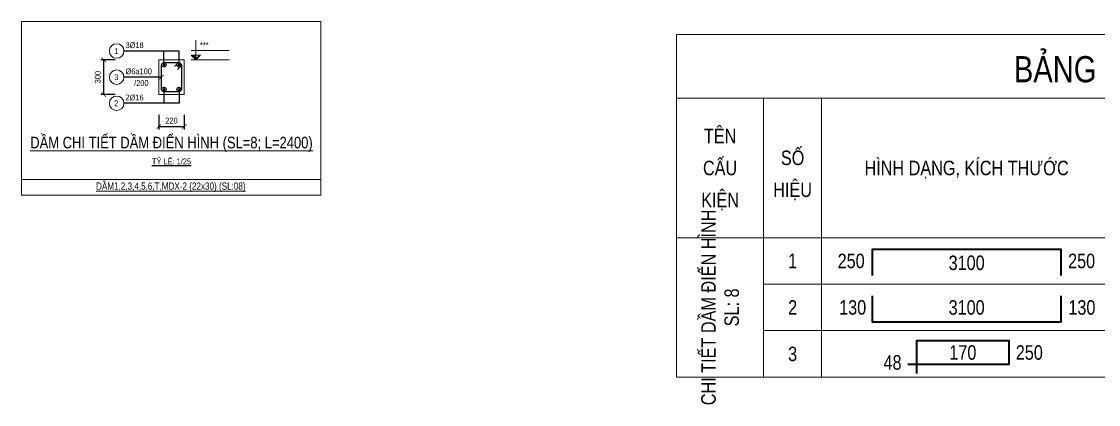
# Model space of a CAD drawing. Extents: x -165145 to 691808, y -202842 to 311040.
# Drawn here: x 310508 to 319790, y -89087 to -85792 of the extents above; entities that cross this region are included whole.
import ezdxf
from ezdxf.enums import TextEntityAlignment as Align

# ---------------------------------------------------------------- set-up
doc = ezdxf.new("R2010")
doc.units = 0
doc.header["$LTSCALE"] = 10
doc.header["$MEASUREMENT"] = 0
doc.layers.get('0').update_dxf_attribs({"linetype": 'CONTINUOUS'})
doc.layers.get('Defpoints').update_dxf_attribs({"color": 5, "linetype": 'CONTINUOUS'})
for name, color, linetype, lineweight in [('DCE_BaoBeTong', 4, 'CONTINUOUS', 18), ('DCE_Block', 8, 'CONTINUOUS', 9), ('DCE_Dim', 254, 'CONTINUOUS', 9), ('Dce_text', 7, 'CONTINUOUS', 13), ('DCE_ThepChu', 1, 'CONTINUOUS', 35), ('DCE_ThepChu.TTT', 5, 'CONTINUOUS', 35), ('DCE_ThepDai', 220, 'CONTINUOUS', 25), ('GE_KC_NETMANH', 8, 'CONTINUOUS', 20), ('GE_KC_NETTHAY', 2, 'CONTINUOUS', 20), ('GE_KC_TEXT', 4, 'CONTINUOUS', 20)]:
    doc.layers.add(name, color=color, linetype=linetype, lineweight=lineweight)
doc.styles.add('Dce_Text', font='arial.ttf', dxfattribs={"width": 0.8})
doc.styles.add('GE_KC-Arial', font='arial.ttf', dxfattribs={"width": 0.75})
doc.dimstyles.new('Dce_207MV', dxfattribs={"dimscale": 25, "dimtxt": 2.5, "dimasz": 1.5, "dimexe": 1, "dimexo": 2, "dimgap": 1, "dimtad": 1, "dimdec": 0, "dimrnd": 5, "dimtxsty": 'Dce_Text', "dimblk": 'ARCHTICK', "dimcen": 2.5, "dimclrd": 8, "dimclre": 8, "dimclrt": 3, "dimadec": 0, "dimazin": 0, "dimtfac": 1, "dimtdec": 0, "dimtix": 1, "dimtmove": 2, "dimatfit": 3, "dimldrblk": 'DOTBLANK', "dimfxl": 1, "dimarcsym": 0})
doc.dimstyles.new('Dce_208MV', dxfattribs={"dimscale": 25, "dimtxt": 2.5, "dimasz": 1.5, "dimexe": 1, "dimexo": 2, "dimgap": 1, "dimtad": 1, "dimdec": 0, "dimrnd": 5, "dimtxsty": 'Dce_Text', "dimblk": 'ARCHTICK', "dimcen": 2.5, "dimclrd": 8, "dimclre": 8, "dimclrt": 3, "dimadec": 0, "dimazin": 0, "dimtfac": 1, "dimtdec": 0, "dimtix": 1, "dimtmove": 2, "dimatfit": 3, "dimldrblk": 'ARCHTICK', "dimfxl": 1, "dimarcsym": 0})
doc.dimstyles.new('Dce_25MV', dxfattribs={"dimscale": 25, "dimtxt": 2, "dimasz": 1.5, "dimexe": 1, "dimexo": 2, "dimgap": 1, "dimtad": 1, "dimdec": 0, "dimrnd": 5, "dimtxsty": 'Dce_Text', "dimblk": 'ARCHTICK', "dimcen": 2.5, "dimclrd": 8, "dimclre": 8, "dimclrt": 3, "dimadec": 0, "dimazin": 0, "dimtfac": 1, "dimtdec": 0, "dimtix": 1, "dimtmove": 2, "dimatfit": 3, "dimldrblk": 'OBLIQUE', "dimfxl": 4, "dimfxlon": 1, "dimarcsym": 0})

# ---------------------------------------------------------------- blocks, each defined once
blk = doc.blocks.new('Dce_KhtMcThepChu')
blk.add_circle((-2.5, 0), 2.5)
at = {"color": 11, "style": 'Dce_Text', "width": 0.8}
blk.add_attdef('SH', text='', height=2, dxfattribs=at).set_placement((-2.64, -1), align=Align.CENTER)
at = {"color": 3, "style": 'Dce_Text', "width": 0.8}
blk.add_attdef('DKVAKC', (0.54, 1), '', height=2, dxfattribs=at)
blk = doc.blocks.new('_ArchTick')
at = {"color": 0, "linetype": 'ByBlock', "const_width": 0.15}
blk.add_lwpolyline([(-0.5, -0.5), (0.5, 0.5)], dxfattribs=at)
blk = doc.blocks.new('Dce_CaoTrinh')
blk.add_hatch(color=256).paths.add_polyline_path([(-11.56, 1.6), (-13.17, 1.6), (-11.56, 0)])
at = {"ltscale": 50}
h = blk.add_hatch(dxfattribs=at)
h.set_pattern_fill('ANSI31', color=8, scale=1.406251, style=0)
h.set_pattern_definition([(45, (-11.5613, 0), (-3.157, 3.157), [])])
h.paths.add_polyline_path([(-11.56, 1.6), (-11.56, 0), (-9.95, 1.6)])
at = {"color": 8, "ltscale": 50}
for p, q in [((0, 0), (-13.2, 0)), ((-13.15, 3.14), (-0.09, 3.14))]:
    blk.add_line(p, q, dxfattribs=at)
for points in [[(-11.56, 6.69), (-11.56, 0)], [(-11.56, 0), (-13.17, 1.6), (-11.56, 1.6)], [(-11.56, 0), (-9.95, 1.6), (-11.56, 1.6)]]:
    blk.add_lwpolyline(points, dxfattribs=at)
at = {"color": 3, "style": 'Dce_Text', "width": 0.8}
blk.add_attdef('CT', (-10.15, 4.07), '', height=2, dxfattribs=at)
blk = doc.blocks.new('*D1425')
at = {"layer": 'DCE_Dim', "color": 8, "lineweight": -2, "transparency": 16777216}
for p, q in [((311315.7, -86120), (311190.7, -86120)), ((311215.7, -86120), (311215.7, -86420)), ((311315.7, -86420), (311190.7, -86420))]:
    blk.add_line(p, q, dxfattribs=at)
at = {"layer": 'Defpoints', "color": 0, "transparency": 16777216}
for p in [(311390.7, -86120), (311215.7, -86420), (311390.7, -86420)]:
    blk.add_point(p, dxfattribs=at)
at = {"layer": 'DCE_Dim', "color": 8, "lineweight": -2, "transparency": 16777216, "xscale": 37.5, "yscale": 37.5, "zscale": 37.5}
for p, rotation in [((311215.7, -86120), 90), ((311215.7, -86420), 270)]:
    blk.add_blockref('_ArchTick', p, dxfattribs=dict(at, rotation=rotation))
at = {"layer": 'DCE_Dim', "color": 3, "transparency": 16777216, "insert": (311165.2, -86270), "char_height": 50, "attachment_point": 5, "rotation": 90, "style": 'Dce_Text'}
blk.add_mtext('300', dxfattribs=at)
blk = doc.blocks.new('_Oblique')
at = {"color": 0, "linetype": 'ByBlock', "lineweight": -2}
blk.add_line((-0.5, -0.5), (0.5, 0.5), dxfattribs=at)
blk = doc.blocks.new('*D1426')
at = {"layer": 'DCE_Dim', "color": 8, "lineweight": -2, "transparency": 16777216}
for p, q in [((311690.7, -86595), (311690.7, -86720)), ((311910.7, -86595), (311910.7, -86720)), ((311690.7, -86695), (311910.7, -86695))]:
    blk.add_line(p, q, dxfattribs=at)
at = {"layer": 'Defpoints', "color": 0, "transparency": 16777216}
for p in [(311690.7, -86520), (311910.7, -86520), (311910.7, -86695)]:
    blk.add_point(p, dxfattribs=at)
at = {"layer": 'DCE_Dim', "color": 8, "lineweight": -2, "transparency": 16777216, "xscale": 37.5, "yscale": 37.5, "zscale": 37.5, "rotation": 180}
blk.add_blockref('_ArchTick', (311690.7, -86695), dxfattribs=at)
at = {"layer": 'DCE_Dim', "color": 8, "lineweight": -2, "transparency": 16777216, "xscale": 37.5, "yscale": 37.5, "zscale": 37.5}
blk.add_blockref('_ArchTick', (311910.7, -86695), dxfattribs=at)
at = {"layer": 'DCE_Dim', "color": 3, "transparency": 16777216, "insert": (311800.7, -86644.5), "char_height": 50, "attachment_point": 5, "style": 'Dce_Text'}
blk.add_mtext('220', dxfattribs=at)
blk = doc.blocks.new('_DotBlank')
at = {"color": 0, "linetype": 'ByBlock', "lineweight": -2}
blk.add_line((-0.5, 0), (-1, 0), dxfattribs=at)
blk.add_circle((0, 0), 0.5, dxfattribs=at)
blk = doc.blocks.new('Dce_McThepChu')
at = {"color": 0}
for p, q in [((-0.5, 0), (0.5, 0)), ((-0.35, 0.35), (0.35, -0.35)), ((0.35, 0.35), (-0.35, -0.35)), ((0, 0.5), (0, -0.5))]:
    blk.add_line(p, q, dxfattribs=at)
at = {"color": 0, "const_width": 0.0833}
blk.add_lwpolyline([(-0.5, 0, 1), (0.5, 0, 1), (-0.5, 0, 1)], format="xyb", dxfattribs=at)
blk = doc.blocks.new('Dce_KhTenDam')
at = {"color": 255, "linetype": 'ByBlock', "lineweight": -2, "style": 'Dce_Text', "width": 0.8}
blk.add_attdef('TENDAM', text='', height=2, dxfattribs=at).set_placement((0, 0.74), align=Align.CENTER)
at = {"color": 11, "lineweight": 25, "style": 'Dce_Text', "width": 0.8}
blk.add_attdef('TL', text='', height=1, dxfattribs=at).set_placement((0, -2), align=Align.CENTER)
blk = doc.blocks.new('Dce_KyHieuChuGiuaLoai2')
at = {"style": 'Dce_Text', "width": 0.8}
blk.add_attdef('DKVAKC', text='', height=2, dxfattribs=at).set_placement((0, 0), align=Align.MIDDLE_CENTER)
blk = doc.blocks.new('TKTitle')
at = {"layer": 'DCE_BaoBeTong'}
for p, q in [((15, -11), (15, -35)), ((25, -11), (25, -35)), ((75, -11), (75, -35)), ((90, -11), (90, -35)), ((110, -11), (110, -35)), ((122.5, -11), (122.5, -35)), ((147.5, -11), (147.5, -35)), ((167.5, -11), (167.5, -35)), ((122.5, -23), (147.5, -23)), ((135, -23), (135, -35))]:
    blk.add_line(p, q, dxfattribs=at)
for points in [[(0, 0), (0, -11), (0, -35), (15, -35), (25, -35), (75, -35), (90, -35), (122.5, -35), (135, -35), (147.5, -35), (167.5, -35), (192.5, -35), (192.5, -11), (192.5, 0), (0, 0)], [(0, -11), (15, -11), (25, -11), (75, -11), (90, -11), (122.5, -11), (147.5, -11), (167.5, -11), (192.5, -11)]]:
    blk.add_lwpolyline(points, dxfattribs=at)
at = {"style": 'Dce_Text', "width": 0.8}
for s, height, p in [('BẢNG THỐNG KÊ CỐT THÉP', 4.5, (92.5, -6)), ('TÊN', 2.5, (7.5, -17.5)), ('ĐƯỜNG', 2.5, (82.5, -17.5)), ('CHIỀU DÀI', 2.5, (100, -17.5)), ('SỐ', 2.5, (116.25, -17.5)), ('SỐ LƯỢNG', 2.5, (135, -17)), ('TỔNG', 2.5, (157.5, -17.5)), ('TỔNG', 2.5, (180, -17.5)), ('SỐ', 2.5, (20, -21.25)), ('CẤU', 2.5, (7.5, -23)), ('HÌNH DẠNG, KÍCH THƯỚC', 2.5, (50, -23)), ('KÍNH', 2.5, (82.5, -23)), ('THANH', 2.5, (100, -23)), ('CẤU', 2.5, (116.25, -23)), ('CHIỀU DÀI', 2.5, (157.5, -23)), ('KHỐI LƯỢNG', 2.5, (180, -23)), ('HIỆU', 2.5, (20, -26.75)), ('KIỆN', 2.5, (7.5, -28.5)), ('(mm)', 2.5, (82.5, -28.5)), ('(mm)', 2.5, (100, -28.5)), ('KIỆN', 2.5, (116.25, -28.5)), ('1 CK', 2.5, (128.75, -29)), ('T. BỘ', 2.5, (141.25, -29)), ('(m)', 2.5, (157.5, -28.5)), ('(kg)', 2.5, (180, -28.5))]:
    blk.add_text(s, height=height, dxfattribs=at).set_placement(p, align=Align.MIDDLE_CENTER)
blk = doc.blocks.new('TK4')
at = {"layer": 'DCE_BaoBeTong'}
for p, q in [((0, -8), (0, 0)), ((25, -8), (25, 0)), ((75, -8), (75, 0)), ((90, -8), (90, 0)), ((110, -8), (110, 0)), ((122.5, -8), (122.5, 0)), ((135, -8), (135, 0)), ((147.5, -8), (147.5, 0)), ((167.5, -8), (167.5, 0))]:
    blk.add_line(p, q, dxfattribs=at)
for points in [[(15, -8), (25, -8), (75, -8), (90, -8), (122.5, -8), (135, -8), (147.5, -8), (167.5, -8), (192.5, -8), (192.5, 0)], [(15, 0), (15, -8)]]:
    blk.add_lwpolyline(points, dxfattribs=at)
at = {"layer": 'DCE_ThepChu'}
blk.add_lwpolyline([(33.78, -6.5), (33.78, -2), (66.22, -2), (66.22, -6.5)], dxfattribs=at)
at = {"layer": 'Dce_text', "color": 2, "style": 'Dce_Text', "width": 0.8, "flags": 4}
for tag, p in [('SH', (20, -4)), ('L2', (50, -4.32)), ('DK', (82.5, -4)), ('sumL', (100, -4)), ('SKC', (116.25, -4)), ('SL', (128.75, -4))]:
    blk.add_attdef(tag, text='', height=2.5, dxfattribs=at).set_placement(p, align=Align.MIDDLE_CENTER)
for tag, p in [('L1', (32.43, -4)), ('Lall', (162.5, -4)), ('KL', (185.5, -4))]:
    blk.add_attdef(tag, text='', height=2.5, dxfattribs=at).set_placement(p, align=Align.MIDDLE_RIGHT)
blk.add_attdef('L3', text='', height=2.5, dxfattribs=at).set_placement((67.48, -4), align=Align.MIDDLE_LEFT)
at = {"layer": 'Dce_text', "color": 2, "style": 'Dce_Text', "width": 0.8}
blk.add_attdef('TSL', text='', height=2.5, dxfattribs=at).set_placement((141.25, -4), align=Align.MIDDLE_CENTER)
blk = doc.blocks.new('TK7')
at = {"layer": 'DCE_BaoBeTong'}
for p, q in [((0, -8), (0, 0)), ((25, -8), (25, 0)), ((75, -8), (75, 0)), ((90, -8), (90, 0)), ((110, -8), (110, 0)), ((122.5, -8), (122.5, 0)), ((135, -8), (135, 0)), ((147.5, -8), (147.5, 0)), ((167.5, -8), (167.5, 0))]:
    blk.add_line(p, q, dxfattribs=at)
for points in [[(15, -8), (25, -8), (75, -8), (90, -8), (122.5, -8), (135, -8), (147.5, -8), (167.5, -8), (192.5, -8), (192.5, 0)], [(15, 0), (15, -8)]]:
    blk.add_lwpolyline(points, dxfattribs=at)
at = {"layer": 'DCE_ThepChu'}
blk.add_lwpolyline([(33.72, -2), (33.72, -6.5), (66.28, -6.5), (66.28, -2)], dxfattribs=at)
at = {"layer": 'Dce_text', "color": 2, "style": 'Dce_Text', "width": 0.8, "flags": 4}
for tag, p in [('SH', (20, -4)), ('L2', (50, -4)), ('DK', (82.5, -4)), ('sumL', (100, -4)), ('SKC', (116.25, -4)), ('SL', (128.75, -4))]:
    blk.add_attdef(tag, text='', height=2.5, dxfattribs=at).set_placement(p, align=Align.MIDDLE_CENTER)
for tag, p in [('L1', (32.68, -4)), ('Lall', (162.5, -4)), ('KL', (185.5, -4))]:
    blk.add_attdef(tag, text='', height=2.5, dxfattribs=at).set_placement(p, align=Align.MIDDLE_RIGHT)
blk.add_attdef('L3', text='', height=2.5, dxfattribs=at).set_placement((67.53, -4), align=Align.MIDDLE_LEFT)
at = {"layer": 'Dce_text', "color": 2, "style": 'Dce_Text', "width": 0.8}
blk.add_attdef('TSL', text='', height=2.5, dxfattribs=at).set_placement((141.25, -4), align=Align.MIDDLE_CENTER)
blk = doc.blocks.new('TK9')
at = {"layer": 'DCE_BaoBeTong'}
for p, q in [((0, -8), (0, 0)), ((25, -8), (25, 0)), ((75, -8), (75, 0)), ((90, -8), (90, 0)), ((110, -8), (110, 0)), ((122.5, -8), (122.5, 0)), ((135, -8), (135, 0)), ((147.5, -8), (147.5, 0)), ((167.5, -8), (167.5, 0))]:
    blk.add_line(p, q, dxfattribs=at)
for points in [[(15, -8), (25, -8), (75, -8), (90, -8), (122.5, -8), (135, -8), (147.5, -8), (167.5, -8), (192.5, -8), (192.5, 0)], [(15, 0), (15, -8)]]:
    blk.add_lwpolyline(points, dxfattribs=at)
at = {"layer": 'DCE_ThepChu'}
blk.add_lwpolyline([(41.42, -7.37), (41.42, -1.7), (57.26, -1.7), (57.26, -5.81), (39.86, -5.81)], dxfattribs=at)
at = {"layer": 'Dce_text', "color": 2, "style": 'Dce_Text', "width": 0.8, "flags": 4}
for tag, p in [('SH', (20, -4)), ('DK', (82.5, -4)), ('sumL', (100, -4)), ('SKC', (116.25, -4)), ('SL', (128.75, -4))]:
    blk.add_attdef(tag, text='', height=2.5, dxfattribs=at).set_placement(p, align=Align.MIDDLE_CENTER)
at = {"layer": 'Dce_text', "color": 2, "style": 'Dce_Text', "width": 0.8}
for tag, p in [('L1', (49.34, -3.76)), ('TSL', (141.25, -4))]:
    blk.add_attdef(tag, text='', height=2.5, dxfattribs=at).set_placement(p, align=Align.MIDDLE_CENTER)
blk.add_attdef('L2', text='', height=2.5, dxfattribs=at).set_placement((58.47, -3.76), align=Align.MIDDLE_LEFT)
at = {"layer": 'Dce_text', "color": 2, "style": 'Dce_Text', "width": 0.8, "flags": 4}
for tag, p in [('Lall', (162.5, -4)), ('KL', (185.5, -4))]:
    blk.add_attdef(tag, text='', height=2.5, dxfattribs=at).set_placement(p, align=Align.MIDDLE_RIGHT)
at = {"layer": 'Dce_text', "color": 2, "style": 'Dce_Text', "width": 0.8}
blk.add_attdef('M', text='', height=2.5, dxfattribs=at).set_placement((38.78, -5.47), align=Align.MIDDLE_RIGHT)
blk = doc.blocks.new('TenCauKien')
at = {"layer": 'Dce_text', "style": 'Dce_Text', "width": 0.8}
for tag, p in [('TENCAUKIEN', (-2, 0)), ('SOCAUKIEN', (2, 0))]:
    blk.add_attdef(tag, text='', height=2.5, rotation=90, dxfattribs=at).set_placement(p, align=Align.MIDDLE_CENTER)

msp = doc.modelspace()

# ---------------------------------------------------------------- linework, layer by layer
at = {"layer": 'DCE_BaoBeTong'}
msp.add_lwpolyline([(311690.7366, -86120.01841), (311910.7366, -86120.01841), (311910.7366, -86420.01841), (311690.7366, -86420.01841)], close=True, dxfattribs=at)
msp.add_lwpolyline([(316153.85215, -88851.6175), (316903.85215, -88851.6175)], dxfattribs=at)
at = {"layer": 'DCE_ThepDai'}
msp.add_lwpolyline([(311826.79548, -86178.95953), (311860.7366, -86145.01841), (311865.7366, -86145.01841, -0.3926990817), (311885.7366, -86165.01841), (311885.7366, -86375.01841, -0.3926990817), (311865.7366, -86395.01841), (311735.7366, -86395.01841, -0.3926990817), (311715.7366, -86375.01841), (311715.7366, -86165.01841, -0.3926990817), (311735.7366, -86145.01841), (311865.7366, -86145.01841, -0.3926990817), (311885.7366, -86165.01841), (311885.7366, -86170.01841), (311851.79548, -86203.95953)], format="xyb", dxfattribs=at)
at = {"layer": 'GE_KC_NETMANH'}
for points in [[(310508.41528, -85791.60501), (313087.25657, -85791.60501), (313087.25657, -87150.99714), (310508.41528, -87150.99714)], [(310508.41528, -87150.99714), (313087.25657, -87150.99714), (313087.25657, -87284.83417), (310508.41528, -87284.83417)]]:
    msp.add_lwpolyline(points, close=True, dxfattribs=at)

# ---------------------------------------------------------------- block references
at = {"xscale": 25, "yscale": 25, "zscale": 25}
msp.add_blockref('Dce_KyHieuChuGiuaLoai2', (311540.7366, -86320.01841), dxfattribs=at).add_auto_attribs({'DKVAKC': '/200'})
at = {"layer": 'DCE_Block'}
for name, p, xscale, yscale, zscale, values in [('Dce_KhtMcThepChu', (311390.7366, -86045.01841), 25, 25, 25, {'DKVAKC': '3%%c18', 'SH': '1'}), ('Dce_CaoTrinh', (312299.768, -86120.01841), 25, 25, 25, {'CT': '***  '}), ('Dce_KhtMcThepChu', (311390.7366, -86270.01841), 25, 25, 25, {'DKVAKC': '%%c6a100', 'SH': '3'}), ('Dce_KhtMcThepChu', (311390.7366, -86495.01841), 25, 25, 25, {'DKVAKC': '2%%c16', 'SH': '2'}), ('Dce_KhTenDam', (311800.7366, -86920.01841), 50, 50, 50, {'TENDAM': '%%uDẦM CHI TIẾT DẦM ĐIỂN HÌNH (SL=8; L=2400)', 'TL': '%%UTỶ LỆ: 1/25'})]:
    msp.add_blockref(name, p, dxfattribs=dict(at, xscale=xscale, yscale=yscale, zscale=zscale)).add_auto_attribs(values)
at = {"layer": 'DCE_ThepChu', "xscale": 16, "yscale": 16, "zscale": 16}
for p in [(311865.7366, -86165.01841), (311865.7366, -86375.01841)]:
    msp.add_blockref('Dce_McThepChu', p, dxfattribs=at)
at = {"layer": 'DCE_ThepChu.TTT', "xscale": 16, "yscale": 16, "zscale": 16}
for p in [(311735.7366, -86165.01841), (311735.7366, -86375.01841)]:
    msp.add_blockref('Dce_McThepChu', p, dxfattribs=at)
at = {"layer": 'GE_KC_NETTHAY', "xscale": 50, "yscale": 50, "zscale": 50}
msp.add_blockref('TKTitle', (316153.85215, -85901.6175), dxfattribs=at)
msp.add_blockref('TenCauKien', (316528.85215, -88251.6175), dxfattribs=at).add_auto_attribs({'SOCAUKIEN': 'SL: 8', 'TENCAUKIEN': 'CHI TIẾT DẦM ĐIỂN HÌNH'})
at = {"layer": 'GE_KC_NETTHAY'}
ref = msp.add_blockref('TK4', (316153.85215, -87651.6175), dxfattribs=dict(at, xscale=50, yscale=50, zscale=50))
ref.add_attrib('SH', '1', dxfattribs={"layer": 'Dce_text', "color": 2, "height": 125, "style": 'Dce_Text', "width": 0.8}).set_placement((317153.85215, -87851.6175), align=Align.MIDDLE_CENTER)
ref.add_attrib('L2', '3100', dxfattribs={"layer": 'Dce_text', "color": 2, "height": 125, "style": 'Dce_Text', "width": 0.8}).set_placement((318653.85215, -87867.57929), align=Align.MIDDLE_CENTER)
ref.add_attrib('L1', '250', dxfattribs={"layer": 'Dce_text', "color": 2, "height": 125, "style": 'Dce_Text', "width": 0.8}).set_placement((317775.11745, -87851.6175), align=Align.MIDDLE_RIGHT)
ref.add_attrib('L3', '250', dxfattribs={"layer": 'Dce_text', "color": 2, "height": 125, "style": 'Dce_Text', "width": 0.8}).set_placement((319528.09112, -87851.6175), align=Align.MIDDLE_LEFT)
ref.add_attrib('DK', '16', dxfattribs={"layer": 'Dce_text', "color": 2, "height": 125, "style": 'Dce_Text', "width": 0.8}).set_placement((320278.85215, -87851.6175), align=Align.MIDDLE_CENTER)
ref.add_attrib('sumL', '3600', dxfattribs={"layer": 'Dce_text', "color": 2, "height": 125, "style": 'Dce_Text', "width": 0.8}).set_placement((321153.85215, -87851.6175), align=Align.MIDDLE_CENTER)
ref.add_attrib('SL', '2', dxfattribs={"layer": 'Dce_text', "color": 2, "height": 125, "style": 'Dce_Text', "width": 0.8}).set_placement((322591.35215, -87851.6175), align=Align.MIDDLE_CENTER)
ref.add_attrib('SKC', '8', dxfattribs={"layer": 'Dce_text', "color": 2, "height": 125, "style": 'Dce_Text', "width": 0.8}).set_placement((321966.35215, -87851.6175), align=Align.MIDDLE_CENTER)
ref.add_attrib('Lall', '57.6', dxfattribs={"layer": 'Dce_text', "color": 2, "height": 125, "style": 'Dce_Text', "width": 0.8}).set_placement((324278.85215, -87851.6175), align=Align.MIDDLE_RIGHT)
ref.add_attrib('KL', '90.91', dxfattribs={"layer": 'Dce_text', "color": 2, "height": 125, "style": 'Dce_Text', "width": 0.8}).set_placement((325428.85215, -87851.6175), align=Align.MIDDLE_RIGHT)
ref.add_attrib('TSL', '16', dxfattribs={"layer": 'Dce_text', "color": 2, "height": 125, "style": 'Dce_Text', "width": 0.8}).set_placement((323216.35215, -87851.6175), align=Align.MIDDLE_CENTER)
ref = msp.add_blockref('TK7', (316153.85215, -88051.6175), dxfattribs=dict(at, xscale=50, yscale=50, zscale=50))
ref.add_attrib('SH', '2', dxfattribs={"layer": 'Dce_text', "color": 2, "height": 125, "style": 'Dce_Text', "width": 0.8}).set_placement((317153.85215, -88251.6175), align=Align.MIDDLE_CENTER)
ref.add_attrib('L2', '3100', dxfattribs={"layer": 'Dce_text', "color": 2, "height": 125, "style": 'Dce_Text', "width": 0.8}).set_placement((318653.85215, -88251.6175), align=Align.MIDDLE_CENTER)
ref.add_attrib('L1', '130', dxfattribs={"layer": 'Dce_text', "color": 2, "height": 125, "style": 'Dce_Text', "width": 0.8}).set_placement((317788.06456, -88251.6175), align=Align.MIDDLE_RIGHT)
ref.add_attrib('L3', '130', dxfattribs={"layer": 'Dce_text', "color": 2, "height": 125, "style": 'Dce_Text', "width": 0.8}).set_placement((319530.52266, -88251.6175), align=Align.MIDDLE_LEFT)
ref.add_attrib('DK', '16', dxfattribs={"layer": 'Dce_text', "color": 2, "height": 125, "style": 'Dce_Text', "width": 0.8}).set_placement((320278.85215, -88251.6175), align=Align.MIDDLE_CENTER)
ref.add_attrib('sumL', '3360', dxfattribs={"layer": 'Dce_text', "color": 2, "height": 125, "style": 'Dce_Text', "width": 0.8}).set_placement((321153.85215, -88251.6175), align=Align.MIDDLE_CENTER)
ref.add_attrib('SL', '2', dxfattribs={"layer": 'Dce_text', "color": 2, "height": 125, "style": 'Dce_Text', "width": 0.8}).set_placement((322591.35215, -88251.6175), align=Align.MIDDLE_CENTER)
ref.add_attrib('SKC', '8', dxfattribs={"layer": 'Dce_text', "color": 2, "height": 125, "style": 'Dce_Text', "width": 0.8}).set_placement((321966.35215, -88251.6175), align=Align.MIDDLE_CENTER)
ref.add_attrib('Lall', '53.76', dxfattribs={"layer": 'Dce_text', "color": 2, "height": 125, "style": 'Dce_Text', "width": 0.8}).set_placement((324278.85215, -88251.6175), align=Align.MIDDLE_RIGHT)
ref.add_attrib('KL', '84.85', dxfattribs={"layer": 'Dce_text', "color": 2, "height": 125, "style": 'Dce_Text', "width": 0.8}).set_placement((325428.85215, -88251.6175), align=Align.MIDDLE_RIGHT)
ref.add_attrib('TSL', '16', dxfattribs={"layer": 'Dce_text', "color": 2, "height": 125, "style": 'Dce_Text', "width": 0.8}).set_placement((323216.35215, -88251.6175), align=Align.MIDDLE_CENTER)
ref = msp.add_blockref('TK9', (316153.85215, -88451.6175), dxfattribs=dict(at, xscale=50, yscale=50, zscale=50))
ref.add_attrib('L2', '250', dxfattribs={"layer": 'Dce_text', "color": 2, "height": 125, "style": 'Dce_Text', "width": 0.8}).set_placement((319077.38062, -88639.43542), align=Align.MIDDLE_LEFT)
ref.add_attrib('L1', '170', dxfattribs={"layer": 'Dce_text', "color": 2, "height": 125, "style": 'Dce_Text', "width": 0.8}).set_placement((318620.91427, -88639.43542), align=Align.MIDDLE_CENTER)
ref.add_attrib('M', '48', dxfattribs={"layer": 'Dce_text', "color": 2, "height": 125, "style": 'Dce_Text', "width": 0.8}).set_placement((318092.79116, -88724.99677), align=Align.MIDDLE_RIGHT)
ref.add_attrib('SH', '3', dxfattribs={"layer": 'Dce_text', "color": 2, "height": 125, "style": 'Dce_Text', "width": 0.8}).set_placement((317153.85215, -88651.6175), align=Align.MIDDLE_CENTER)
ref.add_attrib('DK', '6', dxfattribs={"layer": 'Dce_text', "color": 2, "height": 125, "style": 'Dce_Text', "width": 0.8}).set_placement((320278.85215, -88651.6175), align=Align.MIDDLE_CENTER)
ref.add_attrib('sumL', '940', dxfattribs={"layer": 'Dce_text', "color": 2, "height": 125, "style": 'Dce_Text', "width": 0.8}).set_placement((321153.85215, -88651.6175), align=Align.MIDDLE_CENTER)
ref.add_attrib('SL', '19', dxfattribs={"layer": 'Dce_text', "color": 2, "height": 125, "style": 'Dce_Text', "width": 0.8}).set_placement((322591.35215, -88651.6175), align=Align.MIDDLE_CENTER)
ref.add_attrib('SKC', '8', dxfattribs={"layer": 'Dce_text', "color": 2, "height": 125, "style": 'Dce_Text', "width": 0.8}).set_placement((321966.35215, -88651.6175), align=Align.MIDDLE_CENTER)
ref.add_attrib('Lall', '142.88', dxfattribs={"layer": 'Dce_text', "color": 2, "height": 125, "style": 'Dce_Text', "width": 0.8}).set_placement((324278.85215, -88651.6175), align=Align.MIDDLE_RIGHT)
ref.add_attrib('KL', '31.71', dxfattribs={"layer": 'Dce_text', "color": 2, "height": 125, "style": 'Dce_Text', "width": 0.8}).set_placement((325428.85215, -88651.6175), align=Align.MIDDLE_RIGHT)
ref.add_attrib('TSL', '152', dxfattribs={"layer": 'Dce_text', "color": 2, "height": 125, "style": 'Dce_Text', "width": 0.8}).set_placement((323216.35215, -88651.6175), align=Align.MIDDLE_CENTER)

# ---------------------------------------------------------------- texts
at = {"layer": 'GE_KC_TEXT', "color": 4, "style": 'GE_KC-Arial', "width": 0.8}
msp.add_text('%%UDẦM1,2,3,4,5,6,T,MDX-2 (22x30) (SL:08)', height=62.5, dxfattribs=at).set_placement((311794.91642, -87238.95119), align=Align.CENTER)

# ---------------------------------------------------------------- dimensions: what is measured, and where the dimension line sits
at = {"layer": 'DCE_Dim'}
dim = msp.add_linear_dim(base=(311215.7366, -86420.01841), p1=(311390.7366, -86120.01841), p2=(311390.7366, -86420.01841), angle=90, dimstyle='Dce_25MV', dxfattribs=at)
dim.commit()
dim.dimension.update_dxf_attribs({"geometry": '*D1425', "text_midpoint": (311165.1909, -86270.01841)})
dim = msp.add_linear_dim(base=(311910.7366, -86695.01841), p1=(311690.7366, -86520.01841), p2=(311910.7366, -86520.01841), dimstyle='Dce_25MV', dxfattribs=at)
dim.commit()
dim.dimension.update_dxf_attribs({"geometry": '*D1426', "text_midpoint": (311800.7366, -86644.48976)})

# ---------------------------------------------------------------- leaders
at = {"layer": 'DCE_Block'}
for points, dimstyle in [([(311735.7366, -86165.01841), (311735.7366, -86045.01841), (311390.7366, -86045.01841)], 'Dce_207MV'), ([(311865.7366, -86165.01841), (311865.7366, -86045.01841), (311390.7366, -86045.01841)], 'Dce_207MV'), ([(311715.7366, -86270.01841), (311390.7366, -86270.01841)], 'Dce_208MV'), ([(311735.7366, -86375.01841), (311735.7366, -86495.01841), (311390.7366, -86495.01841)], 'Dce_207MV'), ([(311865.7366, -86375.01841), (311865.7366, -86495.01841), (311390.7366, -86495.01841)], 'Dce_207MV')]:
    msp.add_leader(points, dimstyle=dimstyle, dxfattribs=at)

doc.saveas('drawing.dxf')
